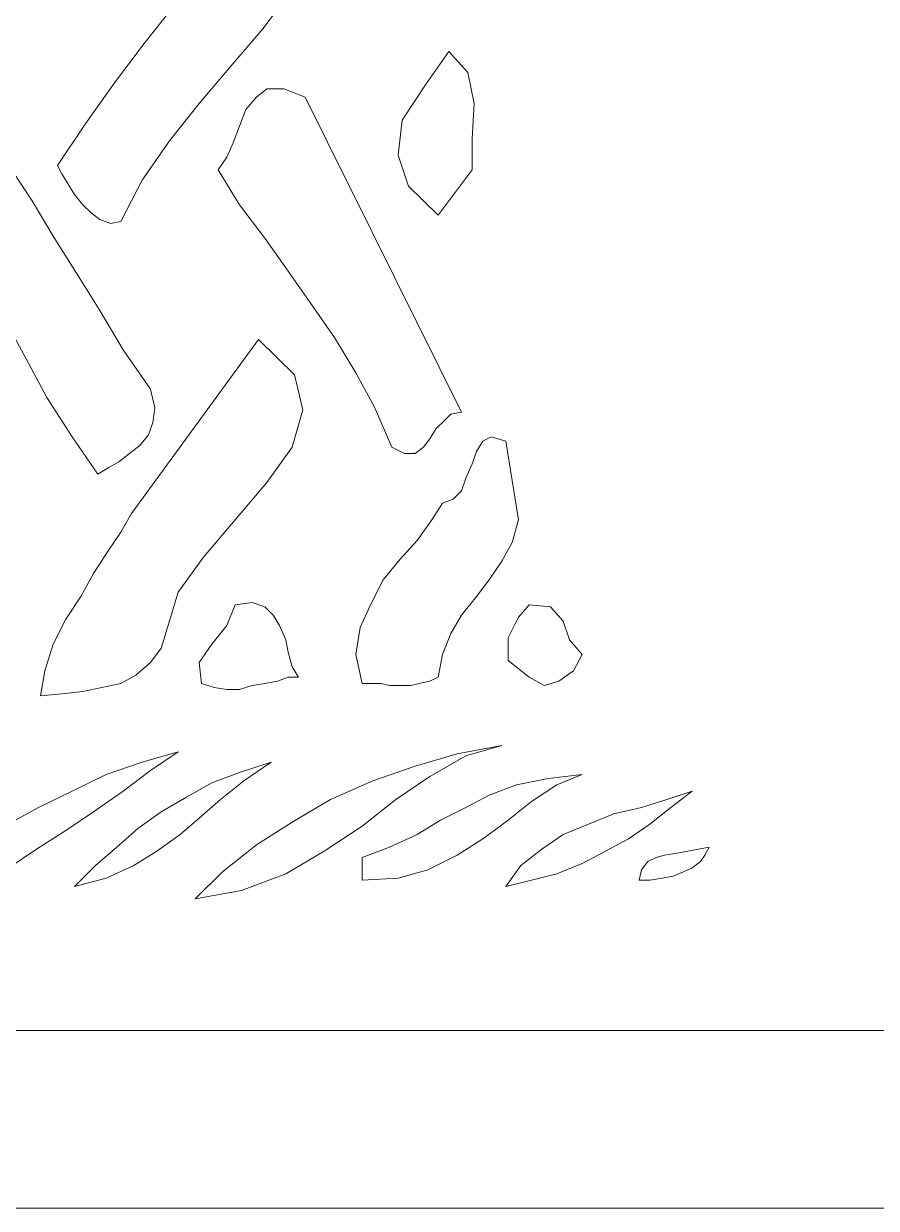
# Model space of a CAD drawing. Header units: millimetres. Extents: x -265 to 251, y -188 to 9.
# Drawn here: x 98.98 to 115.79, y -188.26 to -164.9 of the extents above; entities that cross this region are included whole.
import ezdxf

# ---------------------------------------------------------------- set-up
doc = ezdxf.new("R2010")
doc.units = ezdxf.units.MM
doc.header["$MEASUREMENT"] = 0
doc.layers.add('Camada 1', color=7, linetype='Continuous')

msp = doc.modelspace()

# ---------------------------------------------------------------- linework, layer by layer
at = {"layer": 'Camada 1', "color": 240, "lineweight": 9}
msp.add_lwpolyline([(57.2335, -184.7498), (140.2189, -184.7498), (140.2189, -101.7644), (57.2335, -101.7644), (57.2335, -184.7498)], close=True, dxfattribs=at)
at = {"layer": 'Camada 1', "color": 250, "lineweight": 9}
for points, knots in [([(53.7262, -98.2571), (53.7262, -98.2571), (56.5262, -98.2571), (56.5262, -98.2571), (56.5262, -98.2571), (56.5262, -98.2571), (140.9262, -98.2571), (140.9262, -98.2571), (140.9262, -98.2571), (140.9262, -98.2571), (143.7262, -98.2571), (143.7262, -98.2571), (143.7262, -98.2571), (143.7262, -98.2571), (146.9262, -98.2571), (146.9262, -98.2571), (146.9262, -98.2571), (148.583, -98.2571), (149.9262, -99.6003), (149.9262, -101.2571), (149.9262, -101.2571), (149.9262, -102.9139), (148.583, -104.2571), (146.9262, -104.2571), (146.9262, -104.2571), (146.9262, -104.2571), (146.5262, -104.2571), (146.5262, -104.2571), (146.5262, -104.2571), (146.5262, -104.2571), (146.5262, -101.4571), (146.5262, -101.4571), (146.5262, -101.4571), (146.5262, -101.4571), (143.7262, -101.4571), (143.7262, -101.4571), (143.7262, -101.4571), (143.7262, -101.4571), (143.7262, -104.2571), (143.7262, -104.2571), (143.7262, -104.2571), (143.7262, -104.2571), (143.7262, -119.2571), (143.7262, -119.2571), (143.7262, -119.2571), (143.7262, -119.2571), (146.9262, -119.2571), (146.9262, -119.2571), (146.9262, -119.2571), (148.583, -119.2571), (149.9262, -120.6003), (149.9262, -122.2571), (149.9262, -122.2571), (149.9262, -123.9139), (148.583, -125.2571), (146.9262, -125.2571), (146.9262, -125.2571), (146.9262, -125.2571), (146.5262, -125.2571), (146.5262, -125.2571), (146.5262, -125.2571), (146.5262, -125.2571), (146.5262, -122.4571), (146.5262, -122.4571), (146.5262, -122.4571), (146.5262, -122.4571), (143.7262, -122.4571), (143.7262, -122.4571), (143.7262, -122.4571), (143.7262, -122.4571), (143.7262, -125.2571), (143.7262, -125.2571), (143.7262, -125.2571), (143.7262, -125.2571), (143.7262, -140.2571), (143.7262, -140.2571), (143.7262, -140.2571), (143.7262, -140.2571), (146.9262, -140.2571), (146.9262, -140.2571), (146.9262, -140.2571), (148.583, -140.2571), (149.9262, -141.6003), (149.9262, -143.2571), (149.9262, -143.2571), (149.9262, -144.9139), (148.583, -146.2571), (146.9262, -146.2571), (146.9262, -146.2571), (146.9262, -146.2571), (146.5262, -146.2571), (146.5262, -146.2571), (146.5262, -146.2571), (146.5262, -146.2571), (146.5262, -143.4571), (146.5262, -143.4571), (146.5262, -143.4571), (146.5262, -143.4571), (143.7262, -143.4571), (143.7262, -143.4571), (143.7262, -143.4571), (143.7262, -143.4571), (143.7262, -146.2571), (143.7262, -146.2571), (143.7262, -146.2571), (143.7262, -146.2571), (143.7262, -161.2571), (143.7262, -161.2571), (143.7262, -161.2571), (143.7262, -161.2571), (146.9262, -161.2571), (146.9262, -161.2571), (146.9262, -161.2571), (148.583, -161.2571), (149.9262, -162.6003), (149.9262, -164.2571), (149.9262, -164.2571), (149.9262, -165.9139), (148.583, -167.2571), (146.9262, -167.2571), (146.9262, -167.2571), (146.9262, -167.2571), (146.5262, -167.2571), (146.5262, -167.2571), (146.5262, -167.2571), (146.5262, -167.2571), (146.5262, -164.4571), (146.5262, -164.4571), (146.5262, -164.4571), (146.5262, -164.4571), (143.7262, -164.4571), (143.7262, -164.4571), (143.7262, -164.4571), (143.7262, -164.4571), (143.7262, -167.2571), (143.7262, -167.2571), (143.7262, -167.2571), (143.7262, -167.2571), (143.7262, -182.2571), (143.7262, -182.2571), (143.7262, -182.2571), (143.7262, -182.2571), (146.9262, -182.2571), (146.9262, -182.2571), (146.9262, -182.2571), (148.583, -182.2571), (149.9262, -183.6003), (149.9262, -185.2571), (149.9262, -185.2571), (149.9262, -186.9139), (148.583, -188.2571), (146.9262, -188.2571), (146.9262, -188.2571), (146.9262, -188.2571), (146.5262, -188.2571), (146.5262, -188.2571), (146.5262, -188.2571), (146.5262, -188.2571), (146.5262, -185.4571), (146.5262, -185.4571), (146.5262, -185.4571), (146.5262, -185.4571), (143.7262, -185.4571), (143.7262, -185.4571), (143.7262, -185.4571), (143.7262, -185.4571), (143.7262, -188.2571), (143.7262, -188.2571), (143.7262, -188.2571), (143.7262, -188.2571), (140.9262, -188.2571), (140.9262, -188.2571), (140.9262, -188.2571), (140.9262, -188.2571), (56.5262, -188.2571), (56.5262, -188.2571), (56.5262, -188.2571), (56.5262, -188.2571), (53.7262, -188.2571), (53.7262, -188.2571), (53.7262, -188.2571), (53.7262, -188.2571), (53.7262, -185.4571), (53.7262, -185.4571), (53.7262, -185.4571), (53.7262, -185.4571), (50.9262, -185.4571), (50.9262, -185.4571), (50.9262, -185.4571), (50.9262, -185.4571), (50.9262, -188.2571), (50.9262, -188.2571), (50.9262, -188.2571), (50.9262, -188.2571), (50.5262, -188.2571), (50.5262, -188.2571), (50.5262, -188.2571), (48.8694, -188.2571), (47.5262, -186.9139), (47.5262, -185.2571), (47.5262, -185.2571), (47.5262, -183.6003), (48.8694, -182.2571), (50.5262, -182.2571), (50.5262, -182.2571), (50.5262, -182.2571), (53.7262, -182.2571), (53.7262, -182.2571), (53.7262, -182.2571), (53.7262, -182.2571), (53.7262, -167.2571), (53.7262, -167.2571), (53.7262, -167.2571), (53.7262, -167.2571), (53.7262, -164.4571), (53.7262, -164.4571), (53.7262, -164.4571), (53.7262, -164.4571), (50.9262, -164.4571), (50.9262, -164.4571), (50.9262, -164.4571), (50.9262, -164.4571), (50.9262, -167.2571), (50.9262, -167.2571), (50.9262, -167.2571), (50.9262, -167.2571), (50.5262, -167.2571), (50.5262, -167.2571), (50.5262, -167.2571), (48.8694, -167.2571), (47.5262, -165.9139), (47.5262, -164.2571), (47.5262, -164.2571), (47.5262, -162.6003), (48.8694, -161.2571), (50.5262, -161.2571), (50.5262, -161.2571), (50.5262, -161.2571), (53.7262, -161.2571), (53.7262, -161.2571), (53.7262, -161.2571), (53.7262, -161.2571), (53.7262, -146.2571), (53.7262, -146.2571), (53.7262, -146.2571), (53.7262, -146.2571), (53.7262, -143.4571), (53.7262, -143.4571), (53.7262, -143.4571), (53.7262, -143.4571), (50.9262, -143.4571), (50.9262, -143.4571), (50.9262, -143.4571), (50.9262, -143.4571), (50.9262, -146.2571), (50.9262, -146.2571), (50.9262, -146.2571), (50.9262, -146.2571), (50.5262, -146.2571), (50.5262, -146.2571), (50.5262, -146.2571), (48.8694, -146.2571), (47.5262, -144.9139), (47.5262, -143.2571), (47.5262, -143.2571), (47.5262, -141.6003), (48.8694, -140.2571), (50.5262, -140.2571), (50.5262, -140.2571), (50.5262, -140.2571), (53.7262, -140.2571), (53.7262, -140.2571), (53.7262, -140.2571), (53.7262, -140.2571), (53.7262, -125.2571), (53.7262, -125.2571), (53.7262, -125.2571), (53.7262, -125.2571), (53.7262, -122.4571), (53.7262, -122.4571), (53.7262, -122.4571), (53.7262, -122.4571), (50.9262, -122.4571), (50.9262, -122.4571), (50.9262, -122.4571), (50.9262, -122.4571), (50.9262, -125.2571), (50.9262, -125.2571), (50.9262, -125.2571), (50.9262, -125.2571), (50.5262, -125.2571), (50.5262, -125.2571), (50.5262, -125.2571), (48.8694, -125.2571), (47.5262, -123.9139), (47.5262, -122.2571), (47.5262, -122.2571), (47.5262, -120.6003), (48.8694, -119.2571), (50.5262, -119.2571), (50.5262, -119.2571), (50.5262, -119.2571), (53.7262, -119.2571), (53.7262, -119.2571), (53.7262, -119.2571), (53.7262, -119.2571), (53.7262, -104.2571), (53.7262, -104.2571), (53.7262, -104.2571), (53.7262, -104.2571), (53.7262, -101.4571), (53.7262, -101.4571), (53.7262, -101.4571), (53.7262, -101.4571), (50.9262, -101.4571), (50.9262, -101.4571), (50.9262, -101.4571), (50.9262, -101.4571), (50.9262, -104.2571), (50.9262, -104.2571), (50.9262, -104.2571), (50.9262, -104.2571), (50.5262, -104.2571), (50.5262, -104.2571), (50.5262, -104.2571), (48.8694, -104.2571), (47.5262, -102.9139), (47.5262, -101.2571), (47.5262, -101.2571), (47.5262, -99.6003), (48.8694, -98.2571), (50.5262, -98.2571), (50.5262, -98.2571), (50.5262, -98.2571), (53.7262, -98.2571), (53.7262, -98.2571)], [0, 0, 0, 0, 0.0117647, 0.0117647, 0.0117647, 0.0117647, 0.0235294, 0.0235294, 0.0235294, 0.0235294, 0.0352941, 0.0352941, 0.0352941, 0.0352941, 0.0470588, 0.0470588, 0.0470588, 0.0470588, 0.0588235, 0.0588235, 0.0588235, 0.0588235, 0.0705882, 0.0705882, 0.0705882, 0.0705882, 0.0823529, 0.0823529, 0.0823529, 0.0823529, 0.0941176, 0.0941176, 0.0941176, 0.0941176, 0.1058824, 0.1058824, 0.1058824, 0.1058824, 0.1176471, 0.1176471, 0.1176471, 0.1176471, 0.1294118, 0.1294118, 0.1294118, 0.1294118, 0.1411765, 0.1411765, 0.1411765, 0.1411765, 0.1529412, 0.1529412, 0.1529412, 0.1529412, 0.1647059, 0.1647059, 0.1647059, 0.1647059, 0.1764706, 0.1764706, 0.1764706, 0.1764706, 0.1882353, 0.1882353, 0.1882353, 0.1882353, 0.2, 0.2, 0.2, 0.2, 0.2117647, 0.2117647, 0.2117647, 0.2117647, 0.2235294, 0.2235294, 0.2235294, 0.2235294, 0.2352941, 0.2352941, 0.2352941, 0.2352941, 0.2470588, 0.2470588, 0.2470588, 0.2470588, 0.2588235, 0.2588235, 0.2588235, 0.2588235, 0.2705882, 0.2705882, 0.2705882, 0.2705882, 0.2823529, 0.2823529, 0.2823529, 0.2823529, 0.2941176, 0.2941176, 0.2941176, 0.2941176, 0.3058824, 0.3058824, 0.3058824, 0.3058824, 0.3176471, 0.3176471, 0.3176471, 0.3176471, 0.3294118, 0.3294118, 0.3294118, 0.3294118, 0.3411765, 0.3411765, 0.3411765, 0.3411765, 0.3529412, 0.3529412, 0.3529412, 0.3529412, 0.3647059, 0.3647059, 0.3647059, 0.3647059, 0.3764706, 0.3764706, 0.3764706, 0.3764706, 0.3882353, 0.3882353, 0.3882353, 0.3882353, 0.4, 0.4, 0.4, 0.4, 0.4117647, 0.4117647, 0.4117647, 0.4117647, 0.4235294, 0.4235294, 0.4235294, 0.4235294, 0.4352941, 0.4352941, 0.4352941, 0.4352941, 0.4470588, 0.4470588, 0.4470588, 0.4470588, 0.4588235, 0.4588235, 0.4588235, 0.4588235, 0.4705882, 0.4705882, 0.4705882, 0.4705882, 0.4823529, 0.4823529, 0.4823529, 0.4823529, 0.4941176, 0.4941176, 0.4941176, 0.4941176, 0.5058824, 0.5058824, 0.5058824, 0.5058824, 0.5176471, 0.5176471, 0.5176471, 0.5176471, 0.5294118, 0.5294118, 0.5294118, 0.5294118, 0.5411765, 0.5411765, 0.5411765, 0.5411765, 0.5529412, 0.5529412, 0.5529412, 0.5529412, 0.5647059, 0.5647059, 0.5647059, 0.5647059, 0.5764706, 0.5764706, 0.5764706, 0.5764706, 0.5882353, 0.5882353, 0.5882353, 0.5882353, 0.6, 0.6, 0.6, 0.6, 0.6117647, 0.6117647, 0.6117647, 0.6117647, 0.6235294, 0.6235294, 0.6235294, 0.6235294, 0.6352941, 0.6352941, 0.6352941, 0.6352941, 0.6470588, 0.6470588, 0.6470588, 0.6470588, 0.6588235, 0.6588235, 0.6588235, 0.6588235, 0.6705882, 0.6705882, 0.6705882, 0.6705882, 0.6823529, 0.6823529, 0.6823529, 0.6823529, 0.6941176, 0.6941176, 0.6941176, 0.6941176, 0.7058824, 0.7058824, 0.7058824, 0.7058824, 0.7176471, 0.7176471, 0.7176471, 0.7176471, 0.7294118, 0.7294118, 0.7294118, 0.7294118, 0.7411765, 0.7411765, 0.7411765, 0.7411765, 0.7529412, 0.7529412, 0.7529412, 0.7529412, 0.7647059, 0.7647059, 0.7647059, 0.7647059, 0.7764706, 0.7764706, 0.7764706, 0.7764706, 0.7882353, 0.7882353, 0.7882353, 0.7882353, 0.8, 0.8, 0.8, 0.8, 0.8117647, 0.8117647, 0.8117647, 0.8117647, 0.8235294, 0.8235294, 0.8235294, 0.8235294, 0.8352941, 0.8352941, 0.8352941, 0.8352941, 0.8470588, 0.8470588, 0.8470588, 0.8470588, 0.8588235, 0.8588235, 0.8588235, 0.8588235, 0.8705882, 0.8705882, 0.8705882, 0.8705882, 0.8823529, 0.8823529, 0.8823529, 0.8823529, 0.8941176, 0.8941176, 0.8941176, 0.8941176, 0.9058824, 0.9058824, 0.9058824, 0.9058824, 0.9176471, 0.9176471, 0.9176471, 0.9176471, 0.9294118, 0.9294118, 0.9294118, 0.9294118, 0.9411765, 0.9411765, 0.9411765, 0.9411765, 0.9529412, 0.9529412, 0.9529412, 0.9529412, 0.9647059, 0.9647059, 0.9647059, 0.9647059, 0.9764706, 0.9764706, 0.9764706, 0.9764706, 1, 1, 1, 1]), ([(105.1077, -162.5526), (105.1077, -162.5526), (104.7324, -163.4511), (104.7324, -163.4511), (104.7324, -163.4511), (104.7324, -163.4511), (104.2736, -164.227), (104.2736, -164.227), (104.2736, -164.227), (104.2736, -164.227), (103.6895, -165.0028), (103.6895, -165.0028), (103.6895, -165.0028), (103.6895, -165.0028), (103.0641, -165.7379), (103.0641, -165.7379), (103.0641, -165.7379), (103.0641, -165.7379), (102.4384, -166.473), (102.4384, -166.473), (102.4384, -166.473), (102.4384, -166.473), (101.8542, -167.2079), (101.8542, -167.2079), (101.8542, -167.2079), (101.8542, -167.2079), (101.3122, -167.9839), (101.3122, -167.9839), (101.3122, -167.9839), (101.3122, -167.9839), (100.895, -168.8006), (100.895, -168.8006), (100.895, -168.8006), (100.895, -168.8006), (100.6865, -168.8415), (100.6865, -168.8415), (100.6865, -168.8415), (100.6865, -168.8415), (100.4779, -168.7599), (100.4779, -168.7599), (100.4779, -168.7599), (100.4779, -168.7599), (100.3111, -168.6375), (100.3111, -168.6375), (100.3111, -168.6375), (100.3111, -168.6375), (100.1442, -168.474), (100.1442, -168.474), (100.1442, -168.474), (100.1442, -168.474), (99.9774, -168.2698), (99.9774, -168.2698), (99.9774, -168.2698), (99.9774, -168.2698), (99.8523, -168.0657), (99.8523, -168.0657), (99.8523, -168.0657), (99.8523, -168.0657), (99.7272, -167.8614), (99.7272, -167.8614), (99.7272, -167.8614), (99.7272, -167.8614), (99.6437, -167.6982), (99.6437, -167.6982), (99.6437, -167.6982), (99.6437, -167.6982), (100.1859, -166.8813), (100.1859, -166.8813), (100.1859, -166.8813), (100.1859, -166.8813), (100.77, -166.0646), (100.77, -166.0646), (100.77, -166.0646), (100.77, -166.0646), (101.3539, -165.2887), (101.3539, -165.2887), (101.3539, -165.2887), (101.3539, -165.2887), (101.9377, -164.5536), (101.9377, -164.5536), (101.9377, -164.5536), (101.9377, -164.5536), (102.5217, -163.8186), (102.5217, -163.8186), (102.5217, -163.8186), (102.5217, -163.8186), (103.0222, -163.0834), (103.0222, -163.0834), (103.0222, -163.0834), (103.0222, -163.0834), (103.5228, -162.3893), (103.5228, -162.3893), (103.5228, -162.3893), (103.5228, -162.3893), (103.9399, -161.6542), (103.9399, -161.6542), (103.9399, -161.6542), (103.9399, -161.6542), (104.4403, -161.6135), (104.4403, -161.6135), (104.4403, -161.6135), (104.4403, -161.6135), (104.6908, -161.8992), (104.6908, -161.8992), (104.6908, -161.8992), (104.6908, -161.8992), (104.8574, -162.3075), (104.8574, -162.3075), (104.8574, -162.3075), (104.8574, -162.3075), (105.1077, -162.5526), (105.1077, -162.5526)], [0, 0, 0, 0, 0.0344828, 0.0344828, 0.0344828, 0.0344828, 0.0689655, 0.0689655, 0.0689655, 0.0689655, 0.1034483, 0.1034483, 0.1034483, 0.1034483, 0.137931, 0.137931, 0.137931, 0.137931, 0.1724138, 0.1724138, 0.1724138, 0.1724138, 0.2068966, 0.2068966, 0.2068966, 0.2068966, 0.2413793, 0.2413793, 0.2413793, 0.2413793, 0.2758621, 0.2758621, 0.2758621, 0.2758621, 0.3103448, 0.3103448, 0.3103448, 0.3103448, 0.3448276, 0.3448276, 0.3448276, 0.3448276, 0.3793103, 0.3793103, 0.3793103, 0.3793103, 0.4137931, 0.4137931, 0.4137931, 0.4137931, 0.4482759, 0.4482759, 0.4482759, 0.4482759, 0.4827586, 0.4827586, 0.4827586, 0.4827586, 0.5172414, 0.5172414, 0.5172414, 0.5172414, 0.5517241, 0.5517241, 0.5517241, 0.5517241, 0.5862069, 0.5862069, 0.5862069, 0.5862069, 0.6206897, 0.6206897, 0.6206897, 0.6206897, 0.6551724, 0.6551724, 0.6551724, 0.6551724, 0.6896552, 0.6896552, 0.6896552, 0.6896552, 0.7241379, 0.7241379, 0.7241379, 0.7241379, 0.7586207, 0.7586207, 0.7586207, 0.7586207, 0.7931034, 0.7931034, 0.7931034, 0.7931034, 0.8275862, 0.8275862, 0.8275862, 0.8275862, 0.862069, 0.862069, 0.862069, 0.862069, 0.8965517, 0.8965517, 0.8965517, 0.8965517, 0.9310345, 0.9310345, 0.9310345, 0.9310345, 1, 1, 1, 1]), ([(107.8189, -167.7798), (107.8189, -167.7798), (107.1515, -168.6782), (107.1515, -168.6782), (107.1515, -168.6782), (107.1515, -168.6782), (106.5676, -168.1066), (106.5676, -168.1066), (106.5676, -168.1066), (106.5676, -168.1066), (106.3591, -167.4939), (106.3591, -167.4939), (106.3591, -167.4939), (106.3591, -167.4939), (106.4425, -166.7996), (106.4425, -166.7996), (106.4425, -166.7996), (106.4425, -166.7996), (106.9013, -166.1055), (106.9013, -166.1055), (106.9013, -166.1055), (106.9013, -166.1055), (107.3601, -165.4521), (107.3601, -165.4521), (107.3601, -165.4521), (107.3601, -165.4521), (107.7356, -165.8603), (107.7356, -165.8603), (107.7356, -165.8603), (107.7356, -165.8603), (107.8606, -166.473), (107.8606, -166.473), (107.8606, -166.473), (107.8606, -166.473), (107.8189, -167.1672), (107.8189, -167.1672), (107.8189, -167.1672), (107.8189, -167.1672), (107.8189, -167.7798), (107.8189, -167.7798)], [0, 0, 0, 0, 0.0909091, 0.0909091, 0.0909091, 0.0909091, 0.1818182, 0.1818182, 0.1818182, 0.1818182, 0.2727273, 0.2727273, 0.2727273, 0.2727273, 0.3636364, 0.3636364, 0.3636364, 0.3636364, 0.4545455, 0.4545455, 0.4545455, 0.4545455, 0.5454545, 0.5454545, 0.5454545, 0.5454545, 0.6363636, 0.6363636, 0.6363636, 0.6363636, 0.7272727, 0.7272727, 0.7272727, 0.7272727, 0.8181818, 0.8181818, 0.8181818, 0.8181818, 1, 1, 1, 1]), ([(107.6103, -172.5577), (107.6103, -172.5577), (107.402, -172.5986), (107.402, -172.5986), (107.402, -172.5986), (107.402, -172.5986), (107.2766, -172.7211), (107.2766, -172.7211), (107.2766, -172.7211), (107.2766, -172.7211), (107.1098, -172.8845), (107.1098, -172.8845), (107.1098, -172.8845), (107.1098, -172.8845), (106.9848, -173.0886), (106.9848, -173.0886), (106.9848, -173.0886), (106.9848, -173.0886), (106.8596, -173.2521), (106.8596, -173.2521), (106.8596, -173.2521), (106.8596, -173.2521), (106.6928, -173.3744), (106.6928, -173.3744), (106.6928, -173.3744), (106.6928, -173.3744), (106.4842, -173.3744), (106.4842, -173.3744), (106.4842, -173.3744), (106.4842, -173.3744), (106.2339, -173.2521), (106.2339, -173.2521), (106.2339, -173.2521), (106.2339, -173.2521), (105.9003, -172.4761), (105.9003, -172.4761), (105.9003, -172.4761), (105.9003, -172.4761), (105.5247, -171.7818), (105.5247, -171.7818), (105.5247, -171.7818), (105.5247, -171.7818), (105.1077, -171.0875), (105.1077, -171.0875), (105.1077, -171.0875), (105.1077, -171.0875), (104.649, -170.434), (104.649, -170.434), (104.649, -170.434), (104.649, -170.434), (104.1901, -169.7807), (104.1901, -169.7807), (104.1901, -169.7807), (104.1901, -169.7807), (103.7314, -169.1273), (103.7314, -169.1273), (103.7314, -169.1273), (103.7314, -169.1273), (103.2308, -168.474), (103.2308, -168.474), (103.2308, -168.474), (103.2308, -168.474), (102.8136, -167.7798), (102.8136, -167.7798), (102.8136, -167.7798), (102.8136, -167.7798), (102.9806, -167.5347), (102.9806, -167.5347), (102.9806, -167.5347), (102.9806, -167.5347), (103.1057, -167.2488), (103.1057, -167.2488), (103.1057, -167.2488), (103.1057, -167.2488), (103.2308, -166.9221), (103.2308, -166.9221), (103.2308, -166.9221), (103.2308, -166.9221), (103.3559, -166.5954), (103.3559, -166.5954), (103.3559, -166.5954), (103.3559, -166.5954), (103.5644, -166.3504), (103.5644, -166.3504), (103.5644, -166.3504), (103.5644, -166.3504), (103.7731, -166.187), (103.7731, -166.187), (103.7731, -166.187), (103.7731, -166.187), (104.1066, -166.187), (104.1066, -166.187), (104.1066, -166.187), (104.1066, -166.187), (104.5238, -166.3504), (104.5238, -166.3504), (104.5238, -166.3504), (104.5238, -166.3504), (107.6103, -172.5577), (107.6103, -172.5577)], [0, 0, 0, 0, 0.0384615, 0.0384615, 0.0384615, 0.0384615, 0.0769231, 0.0769231, 0.0769231, 0.0769231, 0.1153846, 0.1153846, 0.1153846, 0.1153846, 0.1538462, 0.1538462, 0.1538462, 0.1538462, 0.1923077, 0.1923077, 0.1923077, 0.1923077, 0.2307692, 0.2307692, 0.2307692, 0.2307692, 0.2692308, 0.2692308, 0.2692308, 0.2692308, 0.3076923, 0.3076923, 0.3076923, 0.3076923, 0.3461538, 0.3461538, 0.3461538, 0.3461538, 0.3846154, 0.3846154, 0.3846154, 0.3846154, 0.4230769, 0.4230769, 0.4230769, 0.4230769, 0.4615385, 0.4615385, 0.4615385, 0.4615385, 0.5, 0.5, 0.5, 0.5, 0.5384615, 0.5384615, 0.5384615, 0.5384615, 0.5769231, 0.5769231, 0.5769231, 0.5769231, 0.6153846, 0.6153846, 0.6153846, 0.6153846, 0.6538462, 0.6538462, 0.6538462, 0.6538462, 0.6923077, 0.6923077, 0.6923077, 0.6923077, 0.7307692, 0.7307692, 0.7307692, 0.7307692, 0.7692308, 0.7692308, 0.7692308, 0.7692308, 0.8076923, 0.8076923, 0.8076923, 0.8076923, 0.8461538, 0.8461538, 0.8461538, 0.8461538, 0.8846154, 0.8846154, 0.8846154, 0.8846154, 0.9230769, 0.9230769, 0.9230769, 0.9230769, 1, 1, 1, 1]), ([(97.6835, -166.3504), (97.6835, -166.3504), (98.2256, -167.0038), (98.2256, -167.0038), (98.2256, -167.0038), (98.2256, -167.0038), (98.6846, -167.6982), (98.6846, -167.6982), (98.6846, -167.6982), (98.6846, -167.6982), (99.1431, -168.3923), (99.1431, -168.3923), (99.1431, -168.3923), (99.1431, -168.3923), (99.5602, -169.0867), (99.5602, -169.0867), (99.5602, -169.0867), (99.5602, -169.0867), (100.0192, -169.8216), (100.0192, -169.8216), (100.0192, -169.8216), (100.0192, -169.8216), (100.4779, -170.5567), (100.4779, -170.5567), (100.4779, -170.5567), (100.4779, -170.5567), (100.9367, -171.3327), (100.9367, -171.3327), (100.9367, -171.3327), (100.9367, -171.3327), (101.4789, -172.1085), (101.4789, -172.1085), (101.4789, -172.1085), (101.4789, -172.1085), (101.5624, -172.4761), (101.5624, -172.4761), (101.5624, -172.4761), (101.5624, -172.4761), (101.5206, -172.7618), (101.5206, -172.7618), (101.5206, -172.7618), (101.5206, -172.7618), (101.4374, -173.007), (101.4374, -173.007), (101.4374, -173.007), (101.4374, -173.007), (101.2704, -173.2112), (101.2704, -173.2112), (101.2704, -173.2112), (101.2704, -173.2112), (101.0619, -173.3744), (101.0619, -173.3744), (101.0619, -173.3744), (101.0619, -173.3744), (100.8533, -173.5379), (100.8533, -173.5379), (100.8533, -173.5379), (100.8533, -173.5379), (100.6447, -173.6605), (100.6447, -173.6605), (100.6447, -173.6605), (100.6447, -173.6605), (100.4364, -173.7828), (100.4364, -173.7828), (100.4364, -173.7828), (100.4364, -173.7828), (99.9357, -173.0477), (99.9357, -173.0477), (99.9357, -173.0477), (99.9357, -173.0477), (99.4352, -172.272), (99.4352, -172.272), (99.4352, -172.272), (99.4352, -172.272), (99.0181, -171.4959), (99.0181, -171.4959), (99.0181, -171.4959), (99.0181, -171.4959), (98.6012, -170.7201), (98.6012, -170.7201), (98.6012, -170.7201), (98.6012, -170.7201), (98.1422, -169.9033), (98.1422, -169.9033), (98.1422, -169.9033), (98.1422, -169.9033), (97.6418, -169.1681), (97.6418, -169.1681), (97.6418, -169.1681), (97.6418, -169.1681), (97.058, -168.4333), (97.058, -168.4333), (97.058, -168.4333), (97.058, -168.4333), (96.4323, -167.7798), (96.4323, -167.7798), (96.4323, -167.7798), (96.4323, -167.7798), (96.5156, -167.5756), (96.5156, -167.5756), (96.5156, -167.5756), (96.5156, -167.5756), (96.6407, -167.3305), (96.6407, -167.3305), (96.6407, -167.3305), (96.6407, -167.3305), (96.7659, -167.1264), (96.7659, -167.1264), (96.7659, -167.1264), (96.7659, -167.1264), (96.9327, -166.9221), (96.9327, -166.9221), (96.9327, -166.9221), (96.9327, -166.9221), (97.0996, -166.7181), (97.0996, -166.7181), (97.0996, -166.7181), (97.0996, -166.7181), (97.2664, -166.5546), (97.2664, -166.5546), (97.2664, -166.5546), (97.2664, -166.5546), (97.4749, -166.4322), (97.4749, -166.4322), (97.4749, -166.4322), (97.4749, -166.4322), (97.6835, -166.3504), (97.6835, -166.3504)], [0, 0, 0, 0, 0.030303, 0.030303, 0.030303, 0.030303, 0.0606061, 0.0606061, 0.0606061, 0.0606061, 0.0909091, 0.0909091, 0.0909091, 0.0909091, 0.1212121, 0.1212121, 0.1212121, 0.1212121, 0.1515152, 0.1515152, 0.1515152, 0.1515152, 0.1818182, 0.1818182, 0.1818182, 0.1818182, 0.2121212, 0.2121212, 0.2121212, 0.2121212, 0.2424242, 0.2424242, 0.2424242, 0.2424242, 0.2727273, 0.2727273, 0.2727273, 0.2727273, 0.3030303, 0.3030303, 0.3030303, 0.3030303, 0.3333333, 0.3333333, 0.3333333, 0.3333333, 0.3636364, 0.3636364, 0.3636364, 0.3636364, 0.3939394, 0.3939394, 0.3939394, 0.3939394, 0.4242424, 0.4242424, 0.4242424, 0.4242424, 0.4545455, 0.4545455, 0.4545455, 0.4545455, 0.4848485, 0.4848485, 0.4848485, 0.4848485, 0.5151515, 0.5151515, 0.5151515, 0.5151515, 0.5454545, 0.5454545, 0.5454545, 0.5454545, 0.5757576, 0.5757576, 0.5757576, 0.5757576, 0.6060606, 0.6060606, 0.6060606, 0.6060606, 0.6363636, 0.6363636, 0.6363636, 0.6363636, 0.6666667, 0.6666667, 0.6666667, 0.6666667, 0.6969697, 0.6969697, 0.6969697, 0.6969697, 0.7272727, 0.7272727, 0.7272727, 0.7272727, 0.7575758, 0.7575758, 0.7575758, 0.7575758, 0.7878788, 0.7878788, 0.7878788, 0.7878788, 0.8181818, 0.8181818, 0.8181818, 0.8181818, 0.8484848, 0.8484848, 0.8484848, 0.8484848, 0.8787879, 0.8787879, 0.8787879, 0.8787879, 0.9090909, 0.9090909, 0.9090909, 0.9090909, 0.9393939, 0.9393939, 0.9393939, 0.9393939, 1, 1, 1, 1]), ([(101.8126, -176.8048), (101.8126, -176.8048), (101.6876, -177.2132), (101.6876, -177.2132), (101.6876, -177.2132), (101.6876, -177.2132), (101.4789, -177.499), (101.4789, -177.499), (101.4789, -177.499), (101.4789, -177.499), (101.1869, -177.7441), (101.1869, -177.7441), (101.1869, -177.7441), (101.1869, -177.7441), (100.895, -177.9073), (100.895, -177.9073), (100.895, -177.9073), (100.895, -177.9073), (100.5196, -177.989), (100.5196, -177.989), (100.5196, -177.989), (100.5196, -177.989), (100.1442, -178.0707), (100.1442, -178.0707), (100.1442, -178.0707), (100.1442, -178.0707), (99.7272, -178.1117), (99.7272, -178.1117), (99.7272, -178.1117), (99.7272, -178.1117), (99.3101, -178.1525), (99.3101, -178.1525), (99.3101, -178.1525), (99.3101, -178.1525), (99.3935, -177.6623), (99.3935, -177.6623), (99.3935, -177.6623), (99.3935, -177.6623), (99.5602, -177.1315), (99.5602, -177.1315), (99.5602, -177.1315), (99.5602, -177.1315), (99.8106, -176.6414), (99.8106, -176.6414), (99.8106, -176.6414), (99.8106, -176.6414), (100.1025, -176.1923), (100.1025, -176.1923), (100.1025, -176.1923), (100.1025, -176.1923), (100.3529, -175.743), (100.3529, -175.743), (100.3529, -175.743), (100.3529, -175.743), (100.6447, -175.2937), (100.6447, -175.2937), (100.6447, -175.2937), (100.6447, -175.2937), (100.895, -174.9264), (100.895, -174.9264), (100.895, -174.9264), (100.895, -174.9264), (101.1037, -174.5588), (101.1037, -174.5588), (101.1037, -174.5588), (101.1037, -174.5588), (103.6062, -171.1284), (103.6062, -171.1284), (103.6062, -171.1284), (103.6062, -171.1284), (104.3152, -171.8226), (104.3152, -171.8226), (104.3152, -171.8226), (104.3152, -171.8226), (104.4822, -172.5169), (104.4822, -172.5169), (104.4822, -172.5169), (104.4822, -172.5169), (104.2736, -173.2521), (104.2736, -173.2521), (104.2736, -173.2521), (104.2736, -173.2521), (103.7731, -173.9463), (103.7731, -173.9463), (103.7731, -173.9463), (103.7731, -173.9463), (103.1473, -174.6811), (103.1473, -174.6811), (103.1473, -174.6811), (103.1473, -174.6811), (102.5217, -175.4163), (102.5217, -175.4163), (102.5217, -175.4163), (102.5217, -175.4163), (102.0212, -176.1106), (102.0212, -176.1106), (102.0212, -176.1106), (102.0212, -176.1106), (101.8126, -176.8048), (101.8126, -176.8048)], [0, 0, 0, 0, 0.0384615, 0.0384615, 0.0384615, 0.0384615, 0.0769231, 0.0769231, 0.0769231, 0.0769231, 0.1153846, 0.1153846, 0.1153846, 0.1153846, 0.1538462, 0.1538462, 0.1538462, 0.1538462, 0.1923077, 0.1923077, 0.1923077, 0.1923077, 0.2307692, 0.2307692, 0.2307692, 0.2307692, 0.2692308, 0.2692308, 0.2692308, 0.2692308, 0.3076923, 0.3076923, 0.3076923, 0.3076923, 0.3461538, 0.3461538, 0.3461538, 0.3461538, 0.3846154, 0.3846154, 0.3846154, 0.3846154, 0.4230769, 0.4230769, 0.4230769, 0.4230769, 0.4615385, 0.4615385, 0.4615385, 0.4615385, 0.5, 0.5, 0.5, 0.5, 0.5384615, 0.5384615, 0.5384615, 0.5384615, 0.5769231, 0.5769231, 0.5769231, 0.5769231, 0.6153846, 0.6153846, 0.6153846, 0.6153846, 0.6538462, 0.6538462, 0.6538462, 0.6538462, 0.6923077, 0.6923077, 0.6923077, 0.6923077, 0.7307692, 0.7307692, 0.7307692, 0.7307692, 0.7692308, 0.7692308, 0.7692308, 0.7692308, 0.8076923, 0.8076923, 0.8076923, 0.8076923, 0.8461538, 0.8461538, 0.8461538, 0.8461538, 0.8846154, 0.8846154, 0.8846154, 0.8846154, 0.9230769, 0.9230769, 0.9230769, 0.9230769, 1, 1, 1, 1]), ([(108.7366, -174.6811), (108.7366, -174.6811), (108.6115, -175.1305), (108.6115, -175.1305), (108.6115, -175.1305), (108.6115, -175.1305), (108.403, -175.4981), (108.403, -175.4981), (108.403, -175.4981), (108.403, -175.4981), (108.1525, -175.8656), (108.1525, -175.8656), (108.1525, -175.8656), (108.1525, -175.8656), (107.9023, -176.1923), (107.9023, -176.1923), (107.9023, -176.1923), (107.9023, -176.1923), (107.6103, -176.5598), (107.6103, -176.5598), (107.6103, -176.5598), (107.6103, -176.5598), (107.402, -176.9271), (107.402, -176.9271), (107.402, -176.9271), (107.402, -176.9271), (107.235, -177.3357), (107.235, -177.3357), (107.235, -177.3357), (107.235, -177.3357), (107.1515, -177.785), (107.1515, -177.785), (107.1515, -177.785), (107.1515, -177.785), (106.9848, -177.8666), (106.9848, -177.8666), (106.9848, -177.8666), (106.9848, -177.8666), (106.7761, -177.9073), (106.7761, -177.9073), (106.7761, -177.9073), (106.7761, -177.9073), (106.6093, -177.9482), (106.6093, -177.9482), (106.6093, -177.9482), (106.6093, -177.9482), (106.4008, -177.9482), (106.4008, -177.9482), (106.4008, -177.9482), (106.4008, -177.9482), (106.1921, -177.9482), (106.1921, -177.9482), (106.1921, -177.9482), (106.1921, -177.9482), (106.0254, -177.9073), (106.0254, -177.9073), (106.0254, -177.9073), (106.0254, -177.9073), (105.8168, -177.9073), (105.8168, -177.9073), (105.8168, -177.9073), (105.8168, -177.9073), (105.65, -177.9073), (105.65, -177.9073), (105.65, -177.9073), (105.65, -177.9073), (105.5247, -177.3357), (105.5247, -177.3357), (105.5247, -177.3357), (105.5247, -177.3357), (105.6083, -176.8048), (105.6083, -176.8048), (105.6083, -176.8048), (105.6083, -176.8048), (105.8168, -176.3556), (105.8168, -176.3556), (105.8168, -176.3556), (105.8168, -176.3556), (106.0671, -175.8656), (106.0671, -175.8656), (106.0671, -175.8656), (106.0671, -175.8656), (106.4008, -175.4572), (106.4008, -175.4572), (106.4008, -175.4572), (106.4008, -175.4572), (106.7346, -175.0895), (106.7346, -175.0895), (106.7346, -175.0895), (106.7346, -175.0895), (107.0264, -174.6811), (107.0264, -174.6811), (107.0264, -174.6811), (107.0264, -174.6811), (107.235, -174.3545), (107.235, -174.3545), (107.235, -174.3545), (107.235, -174.3545), (107.4435, -174.273), (107.4435, -174.273), (107.4435, -174.273), (107.4435, -174.273), (107.6103, -174.1096), (107.6103, -174.1096), (107.6103, -174.1096), (107.6103, -174.1096), (107.6938, -173.8645), (107.6938, -173.8645), (107.6938, -173.8645), (107.6938, -173.8645), (107.8189, -173.5787), (107.8189, -173.5787), (107.8189, -173.5787), (107.8189, -173.5787), (107.9023, -173.3337), (107.9023, -173.3337), (107.9023, -173.3337), (107.9023, -173.3337), (108.0274, -173.1295), (108.0274, -173.1295), (108.0274, -173.1295), (108.0274, -173.1295), (108.1943, -173.0477), (108.1943, -173.0477), (108.1943, -173.0477), (108.1943, -173.0477), (108.4862, -173.1295), (108.4862, -173.1295), (108.4862, -173.1295), (108.4862, -173.1295), (108.7366, -174.6811), (108.7366, -174.6811)], [0, 0, 0, 0, 0.0294118, 0.0294118, 0.0294118, 0.0294118, 0.0588235, 0.0588235, 0.0588235, 0.0588235, 0.0882353, 0.0882353, 0.0882353, 0.0882353, 0.1176471, 0.1176471, 0.1176471, 0.1176471, 0.1470588, 0.1470588, 0.1470588, 0.1470588, 0.1764706, 0.1764706, 0.1764706, 0.1764706, 0.2058824, 0.2058824, 0.2058824, 0.2058824, 0.2352941, 0.2352941, 0.2352941, 0.2352941, 0.2647059, 0.2647059, 0.2647059, 0.2647059, 0.2941176, 0.2941176, 0.2941176, 0.2941176, 0.3235294, 0.3235294, 0.3235294, 0.3235294, 0.3529412, 0.3529412, 0.3529412, 0.3529412, 0.3823529, 0.3823529, 0.3823529, 0.3823529, 0.4117647, 0.4117647, 0.4117647, 0.4117647, 0.4411765, 0.4411765, 0.4411765, 0.4411765, 0.4705882, 0.4705882, 0.4705882, 0.4705882, 0.5, 0.5, 0.5, 0.5, 0.5294118, 0.5294118, 0.5294118, 0.5294118, 0.5588235, 0.5588235, 0.5588235, 0.5588235, 0.5882353, 0.5882353, 0.5882353, 0.5882353, 0.6176471, 0.6176471, 0.6176471, 0.6176471, 0.6470588, 0.6470588, 0.6470588, 0.6470588, 0.6764706, 0.6764706, 0.6764706, 0.6764706, 0.7058824, 0.7058824, 0.7058824, 0.7058824, 0.7352941, 0.7352941, 0.7352941, 0.7352941, 0.7647059, 0.7647059, 0.7647059, 0.7647059, 0.7941176, 0.7941176, 0.7941176, 0.7941176, 0.8235294, 0.8235294, 0.8235294, 0.8235294, 0.8529412, 0.8529412, 0.8529412, 0.8529412, 0.8823529, 0.8823529, 0.8823529, 0.8823529, 0.9117647, 0.9117647, 0.9117647, 0.9117647, 0.9411765, 0.9411765, 0.9411765, 0.9411765, 1, 1, 1, 1]), ([(104.3987, -177.785), (104.3987, -177.785), (104.1901, -177.785), (104.1901, -177.785), (104.1901, -177.785), (104.1901, -177.785), (103.9816, -177.8666), (103.9816, -177.8666), (103.9816, -177.8666), (103.9816, -177.8666), (103.7314, -177.9073), (103.7314, -177.9073), (103.7314, -177.9073), (103.7314, -177.9073), (103.481, -177.9482), (103.481, -177.9482), (103.481, -177.9482), (103.481, -177.9482), (103.2308, -178.0299), (103.2308, -178.0299), (103.2308, -178.0299), (103.2308, -178.0299), (102.9806, -178.0299), (102.9806, -178.0299), (102.9806, -178.0299), (102.9806, -178.0299), (102.7303, -177.989), (102.7303, -177.989), (102.7303, -177.989), (102.7303, -177.989), (102.4799, -177.9073), (102.4799, -177.9073), (102.4799, -177.9073), (102.4799, -177.9073), (102.4384, -177.499), (102.4384, -177.499), (102.4384, -177.499), (102.4384, -177.499), (102.6886, -177.1315), (102.6886, -177.1315), (102.6886, -177.1315), (102.6886, -177.1315), (102.9806, -176.764), (102.9806, -176.764), (102.9806, -176.764), (102.9806, -176.764), (103.1473, -176.3556), (103.1473, -176.3556), (103.1473, -176.3556), (103.1473, -176.3556), (103.481, -176.3148), (103.481, -176.3148), (103.481, -176.3148), (103.481, -176.3148), (103.7314, -176.3964), (103.7314, -176.3964), (103.7314, -176.3964), (103.7314, -176.3964), (103.8982, -176.5598), (103.8982, -176.5598), (103.8982, -176.5598), (103.8982, -176.5598), (104.0234, -176.764), (104.0234, -176.764), (104.0234, -176.764), (104.0234, -176.764), (104.1483, -177.0498), (104.1483, -177.0498), (104.1483, -177.0498), (104.1483, -177.0498), (104.1901, -177.2948), (104.1901, -177.2948), (104.1901, -177.2948), (104.1901, -177.2948), (104.2736, -177.5807), (104.2736, -177.5807), (104.2736, -177.5807), (104.2736, -177.5807), (104.3987, -177.785), (104.3987, -177.785)], [0, 0, 0, 0, 0.047619, 0.047619, 0.047619, 0.047619, 0.0952381, 0.0952381, 0.0952381, 0.0952381, 0.1428571, 0.1428571, 0.1428571, 0.1428571, 0.1904762, 0.1904762, 0.1904762, 0.1904762, 0.2380952, 0.2380952, 0.2380952, 0.2380952, 0.2857143, 0.2857143, 0.2857143, 0.2857143, 0.3333333, 0.3333333, 0.3333333, 0.3333333, 0.3809524, 0.3809524, 0.3809524, 0.3809524, 0.4285714, 0.4285714, 0.4285714, 0.4285714, 0.4761905, 0.4761905, 0.4761905, 0.4761905, 0.5238095, 0.5238095, 0.5238095, 0.5238095, 0.5714286, 0.5714286, 0.5714286, 0.5714286, 0.6190476, 0.6190476, 0.6190476, 0.6190476, 0.6666667, 0.6666667, 0.6666667, 0.6666667, 0.7142857, 0.7142857, 0.7142857, 0.7142857, 0.7619048, 0.7619048, 0.7619048, 0.7619048, 0.8095238, 0.8095238, 0.8095238, 0.8095238, 0.8571429, 0.8571429, 0.8571429, 0.8571429, 0.9047619, 0.9047619, 0.9047619, 0.9047619, 1, 1, 1, 1]), ([(109.9878, -177.3357), (109.9878, -177.3357), (109.821, -177.6623), (109.821, -177.6623), (109.821, -177.6623), (109.821, -177.6623), (109.529, -177.8666), (109.529, -177.8666), (109.529, -177.8666), (109.529, -177.8666), (109.237, -177.9482), (109.237, -177.9482), (109.237, -177.9482), (109.237, -177.9482), (108.9452, -177.785), (108.9452, -177.785), (108.9452, -177.785), (108.9452, -177.785), (108.528, -177.4582), (108.528, -177.4582), (108.528, -177.4582), (108.528, -177.4582), (108.528, -177.0089), (108.528, -177.0089), (108.528, -177.0089), (108.528, -177.0089), (108.7366, -176.6005), (108.7366, -176.6005), (108.7366, -176.6005), (108.7366, -176.6005), (108.9452, -176.3556), (108.9452, -176.3556), (108.9452, -176.3556), (108.9452, -176.3556), (109.3623, -176.3964), (109.3623, -176.3964), (109.3623, -176.3964), (109.3623, -176.3964), (109.6125, -176.6822), (109.6125, -176.6822), (109.6125, -176.6822), (109.6125, -176.6822), (109.7376, -177.0498), (109.7376, -177.0498), (109.7376, -177.0498), (109.7376, -177.0498), (109.9878, -177.3357), (109.9878, -177.3357)], [0, 0, 0, 0, 0.0769231, 0.0769231, 0.0769231, 0.0769231, 0.1538462, 0.1538462, 0.1538462, 0.1538462, 0.2307692, 0.2307692, 0.2307692, 0.2307692, 0.3076923, 0.3076923, 0.3076923, 0.3076923, 0.3846154, 0.3846154, 0.3846154, 0.3846154, 0.4615385, 0.4615385, 0.4615385, 0.4615385, 0.5384615, 0.5384615, 0.5384615, 0.5384615, 0.6153846, 0.6153846, 0.6153846, 0.6153846, 0.6923077, 0.6923077, 0.6923077, 0.6923077, 0.7692308, 0.7692308, 0.7692308, 0.7692308, 0.8461538, 0.8461538, 0.8461538, 0.8461538, 1, 1, 1, 1]), ([(108.403, -179.1326), (108.403, -179.1326), (107.6938, -179.3367), (107.6938, -179.3367), (107.6938, -179.3367), (107.6938, -179.3367), (106.9848, -179.7452), (106.9848, -179.7452), (106.9848, -179.7452), (106.9848, -179.7452), (106.3174, -180.1942), (106.3174, -180.1942), (106.3174, -180.1942), (106.3174, -180.1942), (105.65, -180.7251), (105.65, -180.7251), (105.65, -180.7251), (105.65, -180.7251), (104.8991, -181.2152), (104.8991, -181.2152), (104.8991, -181.2152), (104.8991, -181.2152), (104.1483, -181.6644), (104.1483, -181.6644), (104.1483, -181.6644), (104.1483, -181.6644), (103.2726, -181.9912), (103.2726, -181.9912), (103.2726, -181.9912), (103.2726, -181.9912), (102.3549, -182.1544), (102.3549, -182.1544), (102.3549, -182.1544), (102.3549, -182.1544), (102.8971, -181.6236), (102.8971, -181.6236), (102.8971, -181.6236), (102.8971, -181.6236), (103.5644, -181.0928), (103.5644, -181.0928), (103.5644, -181.0928), (103.5644, -181.0928), (104.2736, -180.6434), (104.2736, -180.6434), (104.2736, -180.6434), (104.2736, -180.6434), (105.0244, -180.1942), (105.0244, -180.1942), (105.0244, -180.1942), (105.0244, -180.1942), (105.8585, -179.8268), (105.8585, -179.8268), (105.8585, -179.8268), (105.8585, -179.8268), (106.6928, -179.5409), (106.6928, -179.5409), (106.6928, -179.5409), (106.6928, -179.5409), (107.527, -179.2958), (107.527, -179.2958), (107.527, -179.2958), (107.527, -179.2958), (108.403, -179.1326), (108.403, -179.1326)], [0, 0, 0, 0, 0.0588235, 0.0588235, 0.0588235, 0.0588235, 0.1176471, 0.1176471, 0.1176471, 0.1176471, 0.1764706, 0.1764706, 0.1764706, 0.1764706, 0.2352941, 0.2352941, 0.2352941, 0.2352941, 0.2941176, 0.2941176, 0.2941176, 0.2941176, 0.3529412, 0.3529412, 0.3529412, 0.3529412, 0.4117647, 0.4117647, 0.4117647, 0.4117647, 0.4705882, 0.4705882, 0.4705882, 0.4705882, 0.5294118, 0.5294118, 0.5294118, 0.5294118, 0.5882353, 0.5882353, 0.5882353, 0.5882353, 0.6470588, 0.6470588, 0.6470588, 0.6470588, 0.7058824, 0.7058824, 0.7058824, 0.7058824, 0.7647059, 0.7647059, 0.7647059, 0.7647059, 0.8235294, 0.8235294, 0.8235294, 0.8235294, 0.8823529, 0.8823529, 0.8823529, 0.8823529, 1, 1, 1, 1]), ([(102.0212, -179.2549), (102.0212, -179.2549), (101.4789, -179.6226), (101.4789, -179.6226), (101.4789, -179.6226), (101.4789, -179.6226), (100.9367, -180.031), (100.9367, -180.031), (100.9367, -180.031), (100.9367, -180.031), (100.3529, -180.4394), (100.3529, -180.4394), (100.3529, -180.4394), (100.3529, -180.4394), (99.8106, -180.8069), (99.8106, -180.8069), (99.8106, -180.8069), (99.8106, -180.8069), (99.2266, -181.1743), (99.2266, -181.1743), (99.2266, -181.1743), (99.2266, -181.1743), (98.6846, -181.542), (98.6846, -181.542), (98.6846, -181.542), (98.6846, -181.542), (98.1422, -181.8686), (98.1422, -181.8686), (98.1422, -181.8686), (98.1422, -181.8686), (97.5583, -182.1544), (97.5583, -182.1544), (97.5583, -182.1544), (97.5583, -182.1544), (96.7659, -181.787), (96.7659, -181.787), (96.7659, -181.787), (96.7659, -181.787), (97.3498, -181.4603), (97.3498, -181.4603), (97.3498, -181.4603), (97.3498, -181.4603), (97.9755, -181.0928), (97.9755, -181.0928), (97.9755, -181.0928), (97.9755, -181.0928), (98.6012, -180.7251), (98.6012, -180.7251), (98.6012, -180.7251), (98.6012, -180.7251), (99.2684, -180.3577), (99.2684, -180.3577), (99.2684, -180.3577), (99.2684, -180.3577), (99.9357, -180.031), (99.9357, -180.031), (99.9357, -180.031), (99.9357, -180.031), (100.603, -179.7043), (100.603, -179.7043), (100.603, -179.7043), (100.603, -179.7043), (101.3122, -179.4592), (101.3122, -179.4592), (101.3122, -179.4592), (101.3122, -179.4592), (102.0212, -179.2549), (102.0212, -179.2549)], [0, 0, 0, 0, 0.0555556, 0.0555556, 0.0555556, 0.0555556, 0.1111111, 0.1111111, 0.1111111, 0.1111111, 0.1666667, 0.1666667, 0.1666667, 0.1666667, 0.2222222, 0.2222222, 0.2222222, 0.2222222, 0.2777778, 0.2777778, 0.2777778, 0.2777778, 0.3333333, 0.3333333, 0.3333333, 0.3333333, 0.3888889, 0.3888889, 0.3888889, 0.3888889, 0.4444444, 0.4444444, 0.4444444, 0.4444444, 0.5, 0.5, 0.5, 0.5, 0.5555556, 0.5555556, 0.5555556, 0.5555556, 0.6111111, 0.6111111, 0.6111111, 0.6111111, 0.6666667, 0.6666667, 0.6666667, 0.6666667, 0.7222222, 0.7222222, 0.7222222, 0.7222222, 0.7777778, 0.7777778, 0.7777778, 0.7777778, 0.8333333, 0.8333333, 0.8333333, 0.8333333, 0.8888889, 0.8888889, 0.8888889, 0.8888889, 1, 1, 1, 1]), ([(103.8565, -179.4592), (103.8565, -179.4592), (103.3143, -179.8268), (103.3143, -179.8268), (103.3143, -179.8268), (103.3143, -179.8268), (102.8554, -180.1942), (102.8554, -180.1942), (102.8554, -180.1942), (102.8554, -180.1942), (102.4384, -180.5619), (102.4384, -180.5619), (102.4384, -180.5619), (102.4384, -180.5619), (102.063, -180.8885), (102.063, -180.8885), (102.063, -180.8885), (102.063, -180.8885), (101.6041, -181.2152), (101.6041, -181.2152), (101.6041, -181.2152), (101.6041, -181.2152), (101.1453, -181.501), (101.1453, -181.501), (101.1453, -181.501), (101.1453, -181.501), (100.603, -181.7462), (100.603, -181.7462), (100.603, -181.7462), (100.603, -181.7462), (99.9774, -181.9094), (99.9774, -181.9094), (99.9774, -181.9094), (99.9774, -181.9094), (100.3945, -181.501), (100.3945, -181.501), (100.3945, -181.501), (100.3945, -181.501), (100.8116, -181.1337), (100.8116, -181.1337), (100.8116, -181.1337), (100.8116, -181.1337), (101.2287, -180.7661), (101.2287, -180.7661), (101.2287, -180.7661), (101.2287, -180.7661), (101.6876, -180.4394), (101.6876, -180.4394), (101.6876, -180.4394), (101.6876, -180.4394), (102.188, -180.1536), (102.188, -180.1536), (102.188, -180.1536), (102.188, -180.1536), (102.6886, -179.8675), (102.6886, -179.8675), (102.6886, -179.8675), (102.6886, -179.8675), (103.2308, -179.6634), (103.2308, -179.6634), (103.2308, -179.6634), (103.2308, -179.6634), (103.8565, -179.4592), (103.8565, -179.4592)], [0, 0, 0, 0, 0.0588235, 0.0588235, 0.0588235, 0.0588235, 0.1176471, 0.1176471, 0.1176471, 0.1176471, 0.1764706, 0.1764706, 0.1764706, 0.1764706, 0.2352941, 0.2352941, 0.2352941, 0.2352941, 0.2941176, 0.2941176, 0.2941176, 0.2941176, 0.3529412, 0.3529412, 0.3529412, 0.3529412, 0.4117647, 0.4117647, 0.4117647, 0.4117647, 0.4705882, 0.4705882, 0.4705882, 0.4705882, 0.5294118, 0.5294118, 0.5294118, 0.5294118, 0.5882353, 0.5882353, 0.5882353, 0.5882353, 0.6470588, 0.6470588, 0.6470588, 0.6470588, 0.7058824, 0.7058824, 0.7058824, 0.7058824, 0.7647059, 0.7647059, 0.7647059, 0.7647059, 0.8235294, 0.8235294, 0.8235294, 0.8235294, 0.8823529, 0.8823529, 0.8823529, 0.8823529, 1, 1, 1, 1]), ([(109.9878, -179.7043), (109.9878, -179.7043), (109.4873, -179.9083), (109.4873, -179.9083), (109.4873, -179.9083), (109.4873, -179.9083), (108.9868, -180.2351), (108.9868, -180.2351), (108.9868, -180.2351), (108.9868, -180.2351), (108.528, -180.6027), (108.528, -180.6027), (108.528, -180.6027), (108.528, -180.6027), (108.0274, -180.9703), (108.0274, -180.9703), (108.0274, -180.9703), (108.0274, -180.9703), (107.527, -181.2969), (107.527, -181.2969), (107.527, -181.2969), (107.527, -181.2969), (106.943, -181.5827), (106.943, -181.5827), (106.943, -181.5827), (106.943, -181.5827), (106.3591, -181.7462), (106.3591, -181.7462), (106.3591, -181.7462), (106.3591, -181.7462), (105.65, -181.787), (105.65, -181.787), (105.65, -181.787), (105.65, -181.787), (105.65, -181.3377), (105.65, -181.3377), (105.65, -181.3377), (105.65, -181.3377), (106.1921, -181.1337), (106.1921, -181.1337), (106.1921, -181.1337), (106.1921, -181.1337), (106.7346, -180.8885), (106.7346, -180.8885), (106.7346, -180.8885), (106.7346, -180.8885), (107.1933, -180.6027), (107.1933, -180.6027), (107.1933, -180.6027), (107.1933, -180.6027), (107.6938, -180.3577), (107.6938, -180.3577), (107.6938, -180.3577), (107.6938, -180.3577), (108.1525, -180.1128), (108.1525, -180.1128), (108.1525, -180.1128), (108.1525, -180.1128), (108.6949, -179.9083), (108.6949, -179.9083), (108.6949, -179.9083), (108.6949, -179.9083), (109.3206, -179.7861), (109.3206, -179.7861), (109.3206, -179.7861), (109.3206, -179.7861), (109.9878, -179.7043), (109.9878, -179.7043)], [0, 0, 0, 0, 0.0555556, 0.0555556, 0.0555556, 0.0555556, 0.1111111, 0.1111111, 0.1111111, 0.1111111, 0.1666667, 0.1666667, 0.1666667, 0.1666667, 0.2222222, 0.2222222, 0.2222222, 0.2222222, 0.2777778, 0.2777778, 0.2777778, 0.2777778, 0.3333333, 0.3333333, 0.3333333, 0.3333333, 0.3888889, 0.3888889, 0.3888889, 0.3888889, 0.4444444, 0.4444444, 0.4444444, 0.4444444, 0.5, 0.5, 0.5, 0.5, 0.5555556, 0.5555556, 0.5555556, 0.5555556, 0.6111111, 0.6111111, 0.6111111, 0.6111111, 0.6666667, 0.6666667, 0.6666667, 0.6666667, 0.7222222, 0.7222222, 0.7222222, 0.7222222, 0.7777778, 0.7777778, 0.7777778, 0.7777778, 0.8333333, 0.8333333, 0.8333333, 0.8333333, 0.8888889, 0.8888889, 0.8888889, 0.8888889, 1, 1, 1, 1]), ([(112.1567, -180.031), (112.1567, -180.031), (111.7398, -180.3577), (111.7398, -180.3577), (111.7398, -180.3577), (111.7398, -180.3577), (111.3227, -180.6843), (111.3227, -180.6843), (111.3227, -180.6843), (111.3227, -180.6843), (110.9055, -180.9703), (110.9055, -180.9703), (110.9055, -180.9703), (110.9055, -180.9703), (110.4466, -181.2152), (110.4466, -181.2152), (110.4466, -181.2152), (110.4466, -181.2152), (109.9878, -181.4603), (109.9878, -181.4603), (109.9878, -181.4603), (109.9878, -181.4603), (109.4873, -181.6644), (109.4873, -181.6644), (109.4873, -181.6644), (109.4873, -181.6644), (108.9868, -181.787), (108.9868, -181.787), (108.9868, -181.787), (108.9868, -181.787), (108.4862, -181.9094), (108.4862, -181.9094), (108.4862, -181.9094), (108.4862, -181.9094), (108.7782, -181.501), (108.7782, -181.501), (108.7782, -181.501), (108.7782, -181.501), (109.1953, -181.1743), (109.1953, -181.1743), (109.1953, -181.1743), (109.1953, -181.1743), (109.6125, -180.8885), (109.6125, -180.8885), (109.6125, -180.8885), (109.6125, -180.8885), (110.1129, -180.6843), (110.1129, -180.6843), (110.1129, -180.6843), (110.1129, -180.6843), (110.6135, -180.4802), (110.6135, -180.4802), (110.6135, -180.4802), (110.6135, -180.4802), (111.1558, -180.3577), (111.1558, -180.3577), (111.1558, -180.3577), (111.1558, -180.3577), (111.6563, -180.1942), (111.6563, -180.1942), (111.6563, -180.1942), (111.6563, -180.1942), (112.1567, -180.031), (112.1567, -180.031)], [0, 0, 0, 0, 0.0588235, 0.0588235, 0.0588235, 0.0588235, 0.1176471, 0.1176471, 0.1176471, 0.1176471, 0.1764706, 0.1764706, 0.1764706, 0.1764706, 0.2352941, 0.2352941, 0.2352941, 0.2352941, 0.2941176, 0.2941176, 0.2941176, 0.2941176, 0.3529412, 0.3529412, 0.3529412, 0.3529412, 0.4117647, 0.4117647, 0.4117647, 0.4117647, 0.4705882, 0.4705882, 0.4705882, 0.4705882, 0.5294118, 0.5294118, 0.5294118, 0.5294118, 0.5882353, 0.5882353, 0.5882353, 0.5882353, 0.6470588, 0.6470588, 0.6470588, 0.6470588, 0.7058824, 0.7058824, 0.7058824, 0.7058824, 0.7647059, 0.7647059, 0.7647059, 0.7647059, 0.8235294, 0.8235294, 0.8235294, 0.8235294, 0.8823529, 0.8823529, 0.8823529, 0.8823529, 1, 1, 1, 1]), ([(112.4904, -181.1337), (112.4904, -181.1337), (112.4072, -181.2969), (112.4072, -181.2969), (112.4072, -181.2969), (112.4072, -181.2969), (112.3236, -181.4195), (112.3236, -181.4195), (112.3236, -181.4195), (112.3236, -181.4195), (112.1567, -181.542), (112.1567, -181.542), (112.1567, -181.542), (112.1567, -181.542), (111.99, -181.6236), (111.99, -181.6236), (111.99, -181.6236), (111.99, -181.6236), (111.7814, -181.7053), (111.7814, -181.7053), (111.7814, -181.7053), (111.7814, -181.7053), (111.5728, -181.7462), (111.5728, -181.7462), (111.5728, -181.7462), (111.5728, -181.7462), (111.3227, -181.787), (111.3227, -181.787), (111.3227, -181.787), (111.3227, -181.787), (111.1141, -181.787), (111.1141, -181.787), (111.1141, -181.787), (111.1141, -181.787), (111.1558, -181.5827), (111.1558, -181.5827), (111.1558, -181.5827), (111.1558, -181.5827), (111.2809, -181.4195), (111.2809, -181.4195), (111.2809, -181.4195), (111.2809, -181.4195), (111.4477, -181.3377), (111.4477, -181.3377), (111.4477, -181.3377), (111.4477, -181.3377), (111.6145, -181.2969), (111.6145, -181.2969), (111.6145, -181.2969), (111.6145, -181.2969), (111.8649, -181.256), (111.8649, -181.256), (111.8649, -181.256), (111.8649, -181.256), (112.0735, -181.2152), (112.0735, -181.2152), (112.0735, -181.2152), (112.0735, -181.2152), (112.282, -181.1743), (112.282, -181.1743), (112.282, -181.1743), (112.282, -181.1743), (112.4904, -181.1337), (112.4904, -181.1337)], [0, 0, 0, 0, 0.0588235, 0.0588235, 0.0588235, 0.0588235, 0.1176471, 0.1176471, 0.1176471, 0.1176471, 0.1764706, 0.1764706, 0.1764706, 0.1764706, 0.2352941, 0.2352941, 0.2352941, 0.2352941, 0.2941176, 0.2941176, 0.2941176, 0.2941176, 0.3529412, 0.3529412, 0.3529412, 0.3529412, 0.4117647, 0.4117647, 0.4117647, 0.4117647, 0.4705882, 0.4705882, 0.4705882, 0.4705882, 0.5294118, 0.5294118, 0.5294118, 0.5294118, 0.5882353, 0.5882353, 0.5882353, 0.5882353, 0.6470588, 0.6470588, 0.6470588, 0.6470588, 0.7058824, 0.7058824, 0.7058824, 0.7058824, 0.7647059, 0.7647059, 0.7647059, 0.7647059, 0.8235294, 0.8235294, 0.8235294, 0.8235294, 0.8823529, 0.8823529, 0.8823529, 0.8823529, 1, 1, 1, 1])]:
    msp.add_open_spline(points, degree=3, knots=knots, dxfattribs=at)

doc.saveas('drawing.dxf')
